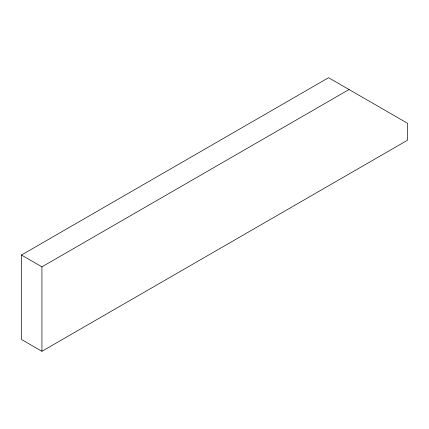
<?xml version="1.0" encoding="UTF-8"?>
<svg xmlns="http://www.w3.org/2000/svg" width="429" height="429" viewBox="0 0 429 429"><rect width="100%" height="100%" fill="white"/><g stroke="black" fill="none" stroke-linecap="round" stroke-linejoin="round"><path stroke-width="0.64" d="M21.45 255.03L328.576 77.713L407.55 123.311L407.55 140.197L41.924 351.287L21.45 339.468L21.45 255.03L41.924 266.849L349.05 89.532M41.924 266.849L41.924 351.287"/></g></svg>
